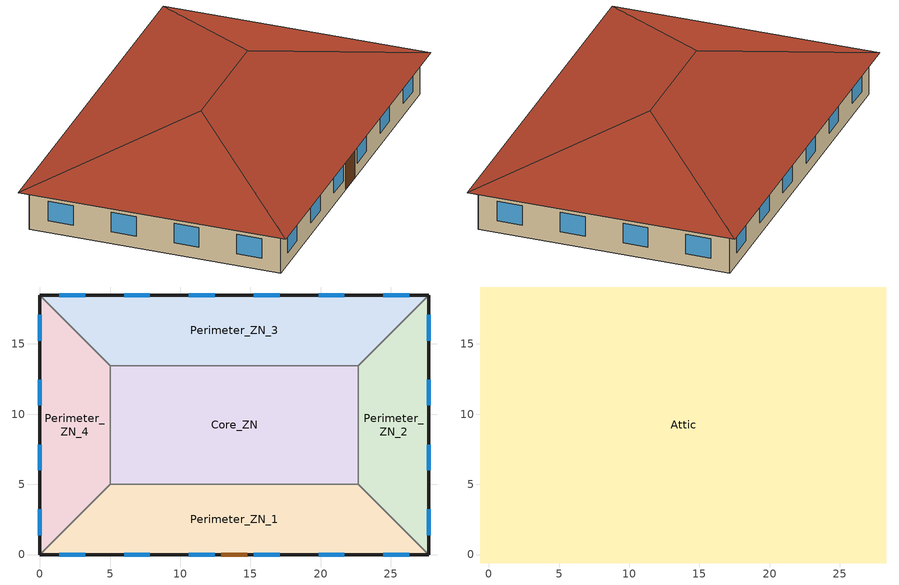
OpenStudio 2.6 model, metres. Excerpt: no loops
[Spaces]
Perimeter_ZN_1
 floor ground: 22.69,5 27.69,0 0,0 5,5 z0
 wall outside: 0,0 27.69,0 z0:3.05
 wall to Perimeter_ZN_4: 5,5 0,0 z0:3.05
 wall to Core_ZN: 22.69,5 5,5 z0:3.05
 wall to Perimeter_ZN_2: 27.69,0 22.69,5 z0:3.05
 window: 1.39,0 3.22,0 / 19.85,0 21.68,0 / 15.24,0 17.07,0 / 6.01,0 7.84,0 / 10.62,0 12.45,0 / 24.47,0 26.3,0 z0.9:2.42
 door: 12.93,0 14.76,0 z0:2.13
Perimeter_ZN_2
 floor ground: 27.69,18.46 27.69,0 22.69,5 22.69,13.46 z0
 wall outside: 27.69,0 27.69,18.46 z0:3.05
 wall to Perimeter_ZN_3: 27.69,18.46 22.69,13.46 z0:3.05
 wall to Core_ZN: 22.69,13.46 22.69,5 z0:3.05
 window: 27.69,1.39 27.69,3.22 / 27.69,10.62 27.69,12.45 / 27.69,15.24 27.69,17.07 / 27.69,6.01 27.69,7.84 z0.9:2.42
Perimeter_ZN_3
 floor ground: 27.69,18.46 22.69,13.46 5,13.46 0,18.46 z0
 wall outside: 27.69,18.46 0,18.46 z0:3.05
 wall to Core_ZN: 5,13.46 22.69,13.46 z0:3.05
 wall to Perimeter_ZN_4: 0,18.46 5,13.46 z0:3.05
 window: 21.68,18.46 19.85,18.46 / 7.84,18.46 6.01,18.46 / 17.07,18.46 15.24,18.46 / 12.45,18.46 10.62,18.46 / 26.3,18.46 24.47,18.46 / 3.22,18.46 1.39,18.46 z0.9:2.42
Perimeter_ZN_4
 floor ground: 0,18.46 5,13.46 5,5 0,0 z0
 wall outside: 0,18.46 0,0 z0:3.05
 wall to Core_ZN: 5,5 5,13.46 z0:3.05
 window: 0,3.22 0,1.39 / 0,12.45 0,10.62 / 0,7.84 0,6.01 / 0,17.07 0,15.24 z0.9:2.42
Core_ZN
 floor ground: 22.69,13.46 22.69,5 5,5 5,13.46 z0
Attic
 floor outside: 28.29,19.06 27.69,18.46 0,18.46 -0.6,19.06 z3.05; -0.6,19.06 0,18.46 0,0 -0.6,-0.6 z3.05; 28.29,19.06 28.29,-0.6 27.69,0 27.69,18.46 z3.05; 27.69,0 28.29,-0.6 -0.6,-0.6 0,0 z3.05
 floor to Perimeter_ZN_4: 0,18.46 5,13.46 5,5 0,0 z3.05
 floor to Perimeter_ZN_1: 22.69,5 27.69,0 0,0 5,5 z3.05
 floor to Perimeter_ZN_2: 27.69,18.46 27.69,0 22.69,5 22.69,13.46 z3.05
 floor to Core_ZN: 22.69,13.46 22.69,5 5,5 5,13.46 z3.05
 floor to Perimeter_ZN_3: 27.69,18.46 22.69,13.46 5,13.46 0,18.46 z3.05
 roof outside: 18.46,9.23,6.33 28.29,-0.6,3.05 28.29,19.06,3.05; 18.46,9.23,6.33 28.29,19.06,3.05 -0.6,19.06,3.05 9.23,9.23,6.33; 9.23,9.23,6.33 -0.6,-0.6,3.05 28.29,-0.6,3.05 18.46,9.23,6.33; 9.23,9.23,6.33 -0.6,19.06,3.05 -0.6,-0.6,3.05
[Schedule:Day]
NECB-A-Service Water Heating Default|Wkdy Day: 7, 0, 0.05, 8, 0, 0.1, 10, 0, 0.5, 16, 0, 0.9, 17, 0, 0.7, 18, 0, 0.5, 19, 0, 0.3, 22, 0, 0.2, 24, 0, 0.05
NECB-A-Service Water Heating Sat Day; NECB-A-Service Water Heating Sun|Hol Day: 24, 0, 0.05
Sp-Perimeter_ZN_1 Sys-3 Flr-1 Sch-A HPlcmt-south ZN NECB System 3 PSZ Occ Sch Monday; Sp-Perimeter_ZN_1 Sys-3 Flr-1 Sch-A HPlcmt-south ZN NECB System 3 PSZ Occ Sch Tuesday; Sp-Perimeter_ZN_1 Sys-3 Flr-1 Sch-A HPlcmt-south ZN NECB System 3 PSZ Occ Sch Wednesday; Sp-Perimeter_ZN_1 Sys-3 Flr-1 Sch-A HPlcmt-south ZN NECB System 3 PSZ Occ Sch Thursday; Sp-Perimeter_ZN_1 Sys-3 Flr-1 Sch-A HPlcmt-south ZN NECB System 3 PSZ Occ Sch Friday: 8, 0, 0, 19, 0, 1, 24, 0, 0
Sp-Perimeter_ZN_1 Sys-3 Flr-1 Sch-A HPlcmt-south ZN NECB System 3 PSZ Occ Sch Saturday; Sp-Perimeter_ZN_1 Sys-3 Flr-1 Sch-A HPlcmt-south ZN NECB System 3 PSZ Occ Sch Sunday; Sp-Perimeter_ZN_4 Sys-3 Flr-1 Sch-A HPlcmt-west ZN NECB System 3 PSZ Occ Sch Sunday: 24, 0, 0
